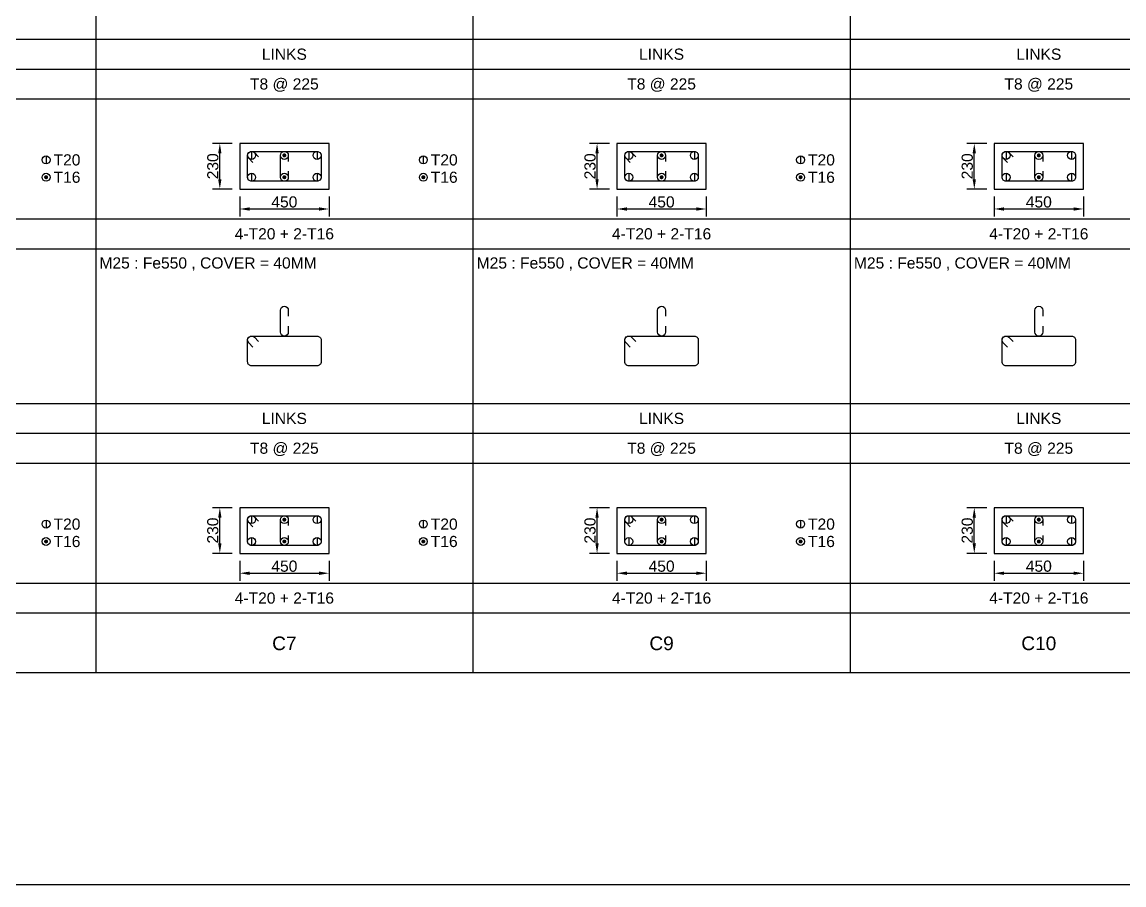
# Model space of a CAD drawing. Header units: inches. Extents: x -816171 to 9366335, y -450961 to 689132.
# Drawn here: x -183303 to -161103, y -22508 to -5119 of the extents above; entities that cross this region are included whole.
import ezdxf
from ezdxf.enums import TextEntityAlignment as Align

# ---------------------------------------------------------------- set-up
doc = ezdxf.new("R2010")
doc.units = ezdxf.units.IN
doc.header["$MEASUREMENT"] = 0
for name, color, linetype in [('Concrete Line', 2, 'Continuous'), ('Dim', 31, 'Continuous'), ('Link', 225, 'Continuous'), ('Reinforcement', 130, 'Continuous'), ('Schedule Border', 60, 'Continuous'), ('Schedule Header', 4, 'Continuous'), ('Schedule Line', 60, 'Continuous'), ('Text', 31, 'Continuous')]:
    doc.layers.add(name, color=color, linetype=linetype)
doc.styles.add('SC-COL1', font='SansSerif')
doc.styles.add('SC-COL2', font='SansSerif')
doc.dimstyles.new('ColumnSch', dxfattribs={"dimtxt": 225, "dimasz": 200, "dimexe": 150, "dimexo": 150, "dimgap": 25, "dimtad": 1, "dimtoh": 1, "dimdec": 4, "dimzin": 0, "dimdsep": 46, "dimtxsty": 'SC-COL2', "dimcen": 0.09, "dimclrd": 8, "dimclre": 8, "dimclrt": 31, "dimadec": 0, "dimazin": 0, "dimtfac": 1, "dimtdec": 0, "dimtix": 1, "dimtofl": 0, "dimtmove": 0, "dimatfit": 3, "dimfxl": 1, "dimtolj": 1, "dimtzin": 0, "dimarcsym": 0})

# ---------------------------------------------------------------- blocks, each defined once
blk = doc.blocks.new('*D286')
at = {"layer": 'DEFPOINTS', "color": 0, "transparency": 16777216}
for p in [(-178918, -15826), (-177118, -15826), (-177118, -16226)]:
    blk.add_point(p, dxfattribs=at)
at = {"layer": 'Dim', "color": 8, "lineweight": -2, "transparency": 16777216}
for p, q in [((-178918, -15976), (-178918, -16376)), ((-177118, -15976), (-177118, -16376)), ((-178718, -16226), (-177318, -16226))]:
    blk.add_line(p, q, dxfattribs=at)
at = {"layer": 'Dim', "color": 8, "transparency": 16777216}
for points in [[(-178718, -16193), (-178718, -16260), (-178918, -16226)], [(-177318, -16193), (-177318, -16260), (-177118, -16226)]]:
    blk.add_solid(points, dxfattribs=at)
at = {"layer": 'Dim', "color": 31, "transparency": 16777216, "insert": (-178018, -16085), "char_height": 225, "attachment_point": 5, "style": 'SC-COL2'}
blk.add_mtext('\\A1;450', dxfattribs=at)
blk = doc.blocks.new('*D287')
at = {"layer": 'DEFPOINTS', "color": 0, "transparency": 16777216}
for p in [(-179318, -14906), (-178918, -14906), (-178918, -15826)]:
    blk.add_point(p, dxfattribs=at)
at = {"layer": 'Dim', "color": 8, "lineweight": -2, "transparency": 16777216}
for p, q in [((-179068, -14906), (-179468, -14906)), ((-179318, -15626), (-179318, -15106)), ((-179068, -15826), (-179468, -15826))]:
    blk.add_line(p, q, dxfattribs=at)
at = {"layer": 'Dim', "color": 8, "transparency": 16777216}
for points in [[(-179352, -15106), (-179285, -15106), (-179318, -14906)], [(-179352, -15626), (-179285, -15626), (-179318, -15826)]]:
    blk.add_solid(points, dxfattribs=at)
at = {"layer": 'Dim', "color": 31, "transparency": 16777216, "insert": (-179459, -15366), "char_height": 225, "attachment_point": 5, "rotation": 90, "style": 'SC-COL2'}
blk.add_mtext('\\A1;230', dxfattribs=at)
blk = doc.blocks.new('*D288')
at = {"layer": 'DEFPOINTS', "color": 0, "transparency": 16777216}
for p in [(-178918, -8486), (-177118, -8486), (-177118, -8886)]:
    blk.add_point(p, dxfattribs=at)
at = {"layer": 'Dim', "color": 8, "lineweight": -2, "transparency": 16777216}
for p, q in [((-178918, -8636), (-178918, -9036)), ((-177118, -8636), (-177118, -9036)), ((-178718, -8886), (-177318, -8886))]:
    blk.add_line(p, q, dxfattribs=at)
at = {"layer": 'Dim', "color": 8, "transparency": 16777216}
for points in [[(-178718, -8853), (-178718, -8920), (-178918, -8886)], [(-177318, -8853), (-177318, -8920), (-177118, -8886)]]:
    blk.add_solid(points, dxfattribs=at)
at = {"layer": 'Dim', "color": 31, "transparency": 16777216, "insert": (-178018, -8745), "char_height": 225, "attachment_point": 5, "style": 'SC-COL2'}
blk.add_mtext('\\A1;450', dxfattribs=at)
blk = doc.blocks.new('*D289')
at = {"layer": 'DEFPOINTS', "color": 0, "transparency": 16777216}
for p in [(-179318, -7566), (-178918, -7566), (-178918, -8486)]:
    blk.add_point(p, dxfattribs=at)
at = {"layer": 'Dim', "color": 8, "lineweight": -2, "transparency": 16777216}
for p, q in [((-179068, -7566), (-179468, -7566)), ((-179318, -8286), (-179318, -7766)), ((-179068, -8486), (-179468, -8486))]:
    blk.add_line(p, q, dxfattribs=at)
at = {"layer": 'Dim', "color": 8, "transparency": 16777216}
for points in [[(-179352, -7766), (-179285, -7766), (-179318, -7566)], [(-179352, -8286), (-179285, -8286), (-179318, -8486)]]:
    blk.add_solid(points, dxfattribs=at)
at = {"layer": 'Dim', "color": 31, "transparency": 16777216, "insert": (-179459, -8026), "char_height": 225, "attachment_point": 5, "rotation": 90, "style": 'SC-COL2'}
blk.add_mtext('\\A1;230', dxfattribs=at)
blk = doc.blocks.new('*D294')
at = {"layer": 'DEFPOINTS', "color": 0, "transparency": 16777216}
for p in [(-171318, -15826), (-169518, -15826), (-169518, -16226)]:
    blk.add_point(p, dxfattribs=at)
at = {"layer": 'Dim', "color": 8, "lineweight": -2, "transparency": 16777216}
for p, q in [((-171318, -15976), (-171318, -16376)), ((-169518, -15976), (-169518, -16376)), ((-171118, -16226), (-169718, -16226))]:
    blk.add_line(p, q, dxfattribs=at)
at = {"layer": 'Dim', "color": 8, "transparency": 16777216}
for points in [[(-171118, -16193), (-171118, -16260), (-171318, -16226)], [(-169718, -16193), (-169718, -16260), (-169518, -16226)]]:
    blk.add_solid(points, dxfattribs=at)
at = {"layer": 'Dim', "color": 31, "transparency": 16777216, "insert": (-170418, -16085), "char_height": 225, "attachment_point": 5, "style": 'SC-COL2'}
blk.add_mtext('\\A1;450', dxfattribs=at)
blk = doc.blocks.new('*D295')
at = {"layer": 'DEFPOINTS', "color": 0, "transparency": 16777216}
for p in [(-171718, -14906), (-171318, -14906), (-171318, -15826)]:
    blk.add_point(p, dxfattribs=at)
at = {"layer": 'Dim', "color": 8, "lineweight": -2, "transparency": 16777216}
for p, q in [((-171468, -14906), (-171868, -14906)), ((-171718, -15626), (-171718, -15106)), ((-171468, -15826), (-171868, -15826))]:
    blk.add_line(p, q, dxfattribs=at)
at = {"layer": 'Dim', "color": 8, "transparency": 16777216}
for points in [[(-171752, -15106), (-171685, -15106), (-171718, -14906)], [(-171752, -15626), (-171685, -15626), (-171718, -15826)]]:
    blk.add_solid(points, dxfattribs=at)
at = {"layer": 'Dim', "color": 31, "transparency": 16777216, "insert": (-171859, -15366), "char_height": 225, "attachment_point": 5, "rotation": 90, "style": 'SC-COL2'}
blk.add_mtext('\\A1;230', dxfattribs=at)
blk = doc.blocks.new('*D296')
at = {"layer": 'DEFPOINTS', "color": 0, "transparency": 16777216}
for p in [(-171318, -8486), (-169518, -8486), (-169518, -8886)]:
    blk.add_point(p, dxfattribs=at)
at = {"layer": 'Dim', "color": 8, "lineweight": -2, "transparency": 16777216}
for p, q in [((-171318, -8636), (-171318, -9036)), ((-169518, -8636), (-169518, -9036)), ((-171118, -8886), (-169718, -8886))]:
    blk.add_line(p, q, dxfattribs=at)
at = {"layer": 'Dim', "color": 8, "transparency": 16777216}
for points in [[(-171118, -8853), (-171118, -8920), (-171318, -8886)], [(-169718, -8853), (-169718, -8920), (-169518, -8886)]]:
    blk.add_solid(points, dxfattribs=at)
at = {"layer": 'Dim', "color": 31, "transparency": 16777216, "insert": (-170418, -8745), "char_height": 225, "attachment_point": 5, "style": 'SC-COL2'}
blk.add_mtext('\\A1;450', dxfattribs=at)
blk = doc.blocks.new('*D297')
at = {"layer": 'DEFPOINTS', "color": 0, "transparency": 16777216}
for p in [(-171718, -7566), (-171318, -7566), (-171318, -8486)]:
    blk.add_point(p, dxfattribs=at)
at = {"layer": 'Dim', "color": 8, "lineweight": -2, "transparency": 16777216}
for p, q in [((-171468, -7566), (-171868, -7566)), ((-171718, -8286), (-171718, -7766)), ((-171468, -8486), (-171868, -8486))]:
    blk.add_line(p, q, dxfattribs=at)
at = {"layer": 'Dim', "color": 8, "transparency": 16777216}
for points in [[(-171752, -7766), (-171685, -7766), (-171718, -7566)], [(-171752, -8286), (-171685, -8286), (-171718, -8486)]]:
    blk.add_solid(points, dxfattribs=at)
at = {"layer": 'Dim', "color": 31, "transparency": 16777216, "insert": (-171859, -8026), "char_height": 225, "attachment_point": 5, "rotation": 90, "style": 'SC-COL2'}
blk.add_mtext('\\A1;230', dxfattribs=at)
blk = doc.blocks.new('*D216')
at = {"layer": 'DEFPOINTS', "color": 0, "transparency": 16777216}
for p in [(-163718, -15826), (-161918, -15826), (-161918, -16226)]:
    blk.add_point(p, dxfattribs=at)
at = {"layer": 'Dim', "color": 8, "lineweight": -2, "transparency": 16777216}
for p, q in [((-163718, -15976), (-163718, -16376)), ((-161918, -15976), (-161918, -16376)), ((-163518, -16226), (-162118, -16226))]:
    blk.add_line(p, q, dxfattribs=at)
at = {"layer": 'Dim', "color": 8, "transparency": 16777216}
for points in [[(-163518, -16193), (-163518, -16260), (-163718, -16226)], [(-162118, -16193), (-162118, -16260), (-161918, -16226)]]:
    blk.add_solid(points, dxfattribs=at)
at = {"layer": 'Dim', "color": 31, "transparency": 16777216, "insert": (-162818, -16085), "char_height": 225, "attachment_point": 5, "style": 'SC-COL2'}
blk.add_mtext('\\A1;450', dxfattribs=at)
blk = doc.blocks.new('*D217')
at = {"layer": 'DEFPOINTS', "color": 0, "transparency": 16777216}
for p in [(-164118, -14906), (-163718, -14906), (-163718, -15826)]:
    blk.add_point(p, dxfattribs=at)
at = {"layer": 'Dim', "color": 8, "lineweight": -2, "transparency": 16777216}
for p, q in [((-163868, -14906), (-164268, -14906)), ((-164118, -15626), (-164118, -15106)), ((-163868, -15826), (-164268, -15826))]:
    blk.add_line(p, q, dxfattribs=at)
at = {"layer": 'Dim', "color": 8, "transparency": 16777216}
for points in [[(-164152, -15106), (-164085, -15106), (-164118, -14906)], [(-164152, -15626), (-164085, -15626), (-164118, -15826)]]:
    blk.add_solid(points, dxfattribs=at)
at = {"layer": 'Dim', "color": 31, "transparency": 16777216, "insert": (-164259, -15366), "char_height": 225, "attachment_point": 5, "rotation": 90, "style": 'SC-COL2'}
blk.add_mtext('\\A1;230', dxfattribs=at)
blk = doc.blocks.new('*D218')
at = {"layer": 'DEFPOINTS', "color": 0, "transparency": 16777216}
for p in [(-163718, -8486), (-161918, -8486), (-161918, -8886)]:
    blk.add_point(p, dxfattribs=at)
at = {"layer": 'Dim', "color": 8, "lineweight": -2, "transparency": 16777216}
for p, q in [((-163718, -8636), (-163718, -9036)), ((-161918, -8636), (-161918, -9036)), ((-163518, -8886), (-162118, -8886))]:
    blk.add_line(p, q, dxfattribs=at)
at = {"layer": 'Dim', "color": 8, "transparency": 16777216}
for points in [[(-163518, -8853), (-163518, -8920), (-163718, -8886)], [(-162118, -8853), (-162118, -8920), (-161918, -8886)]]:
    blk.add_solid(points, dxfattribs=at)
at = {"layer": 'Dim', "color": 31, "transparency": 16777216, "insert": (-162818, -8745), "char_height": 225, "attachment_point": 5, "style": 'SC-COL2'}
blk.add_mtext('\\A1;450', dxfattribs=at)
blk = doc.blocks.new('*D219')
at = {"layer": 'DEFPOINTS', "color": 0, "transparency": 16777216}
for p in [(-164118, -7566), (-163718, -7566), (-163718, -8486)]:
    blk.add_point(p, dxfattribs=at)
at = {"layer": 'Dim', "color": 8, "lineweight": -2, "transparency": 16777216}
for p, q in [((-163868, -7566), (-164268, -7566)), ((-164118, -8286), (-164118, -7766)), ((-163868, -8486), (-164268, -8486))]:
    blk.add_line(p, q, dxfattribs=at)
at = {"layer": 'Dim', "color": 8, "transparency": 16777216}
for points in [[(-164152, -7766), (-164085, -7766), (-164118, -7566)], [(-164152, -8286), (-164085, -8286), (-164118, -8486)]]:
    blk.add_solid(points, dxfattribs=at)
at = {"layer": 'Dim', "color": 31, "transparency": 16777216, "insert": (-164259, -8026), "char_height": 225, "attachment_point": 5, "rotation": 90, "style": 'SC-COL2'}
blk.add_mtext('\\A1;230', dxfattribs=at)

msp = doc.modelspace()

# ---------------------------------------------------------------- linework, layer by layer
msp.add_line((-181417.4681, -22507.8199), (-266927.7018, -22507.8199))
msp.add_lwpolyline([(-95907.23439, -22507.8199), (-181417.4681, -22507.8199)])
at = {"layer": 'Concrete Line'}
for points in [[(-177118.25711, -7566.22543), (-178918.25711, -7566.22543)], [(-178918.25711, -7566.22543), (-178918.25711, -8486.22543)], [(-177118.25711, -8486.22543), (-177118.25711, -7566.22543)], [(-169518.25711, -7566.22543), (-171318.25711, -7566.22543)], [(-171318.25711, -7566.22543), (-171318.25711, -8486.22543)], [(-169518.25711, -8486.22543), (-169518.25711, -7566.22543)], [(-161918.25711, -7566.22543), (-163718.25711, -7566.22543)], [(-163718.25711, -7566.22543), (-163718.25711, -8486.22543)], [(-161918.25711, -8486.22543), (-161918.25711, -7566.22543)], [(-178918.25711, -8486.22543), (-177118.25711, -8486.22543)], [(-171318.25711, -8486.22543), (-169518.25711, -8486.22543)], [(-163718.25711, -8486.22543), (-161918.25711, -8486.22543)], [(-177118.25711, -14906.22543), (-178918.25711, -14906.22543)], [(-178918.25711, -14906.22543), (-178918.25711, -15826.22543)], [(-177118.25711, -15826.22543), (-177118.25711, -14906.22543)], [(-169518.25711, -14906.22543), (-171318.25711, -14906.22543)], [(-171318.25711, -14906.22543), (-171318.25711, -15826.22543)], [(-169518.25711, -15826.22543), (-169518.25711, -14906.22543)], [(-161918.25711, -14906.22543), (-163718.25711, -14906.22543)], [(-163718.25711, -14906.22543), (-163718.25711, -15826.22543)], [(-161918.25711, -15826.22543), (-161918.25711, -14906.22543)], [(-178918.25711, -15826.22543), (-177118.25711, -15826.22543)], [(-171318.25711, -15826.22543), (-169518.25711, -15826.22543)], [(-163718.25711, -15826.22543), (-161918.25711, -15826.22543)]]:
    msp.add_lwpolyline(points, dxfattribs=at)
at = {"layer": 'Link'}
for points in [[(-178649.97309, -7947.64684), (-178734.82575, -7862.79387, -0.6681779738), (-178678.25711, -7726.22543), (-177358.25711, -7726.22543, -0.4142135624), (-177278.25711, -7806.22543), (-177278.25711, -8246.22543, -0.4142135624), (-177358.25711, -8326.22543), (-178678.25711, -8326.22543, -0.4142135624), (-178758.25711, -8246.22543), (-178758.25711, -7806.22543, -0.6681793021), (-178621.68846, -7749.65699), (-178536.8358, -7834.50996)], [(-177938.25711, -8126.22543), (-177938.25711, -8246.22543, -1), (-178098.25711, -8246.22543), (-178098.25711, -7806.22543, -1), (-177938.25711, -7806.22543), (-177938.25711, -7926.22543)], [(-171049.97309, -7947.64684), (-171134.82575, -7862.79387, -0.6681779738), (-171078.25711, -7726.22543), (-169758.25711, -7726.22543, -0.4142135624), (-169678.25711, -7806.22543), (-169678.25711, -8246.22543, -0.4142135624), (-169758.25711, -8326.22543), (-171078.25711, -8326.22543, -0.4142135624), (-171158.25711, -8246.22543), (-171158.25711, -7806.22543, -0.6681793021), (-171021.68846, -7749.65699), (-170936.8358, -7834.50996)], [(-170338.25711, -8126.22543), (-170338.25711, -8246.22543, -1), (-170498.25711, -8246.22543), (-170498.25711, -7806.22543, -1), (-170338.25711, -7806.22543), (-170338.25711, -7926.22543)], [(-163449.97309, -7947.64684), (-163534.82575, -7862.79387, -0.6681779738), (-163478.25711, -7726.22543), (-162158.25711, -7726.22543, -0.4142135624), (-162078.25711, -7806.22543), (-162078.25711, -8246.22543, -0.4142135624), (-162158.25711, -8326.22543), (-163478.25711, -8326.22543, -0.4142135624), (-163558.25711, -8246.22543), (-163558.25711, -7806.22543, -0.6681793021), (-163421.68846, -7749.65699), (-163336.8358, -7834.50996)], [(-162738.25711, -8126.22543), (-162738.25711, -8246.22543, -1), (-162898.25711, -8246.22543), (-162898.25711, -7806.22543, -1), (-162738.25711, -7806.22543), (-162738.25711, -7926.22543)], [(-177938.25711, -11246.22543), (-177938.25711, -11366.22543, -1), (-178098.25711, -11366.22543), (-178098.25711, -10926.22543, -1), (-177938.25711, -10926.22543), (-177938.25711, -11046.22543)], [(-170338.25711, -11246.22543), (-170338.25711, -11366.22543, -1), (-170498.25711, -11366.22543), (-170498.25711, -10926.22543, -1), (-170338.25711, -10926.22543), (-170338.25711, -11046.22543)], [(-162738.25711, -11246.22543), (-162738.25711, -11366.22543, -1), (-162898.25711, -11366.22543), (-162898.25711, -10926.22543, -1), (-162738.25711, -10926.22543), (-162738.25711, -11046.22543)], [(-178649.97309, -11667.64684), (-178734.82575, -11582.79387, -0.6681779738), (-178678.25711, -11446.22543), (-177358.25711, -11446.22543, -0.4142135624), (-177278.25711, -11526.22543), (-177278.25711, -11966.22543, -0.4142135624), (-177358.25711, -12046.22543), (-178678.25711, -12046.22543, -0.4142135624), (-178758.25711, -11966.22543), (-178758.25711, -11526.22543, -0.6681793021), (-178621.68846, -11469.65699), (-178536.8358, -11554.50996)], [(-171049.97309, -11667.64684), (-171134.82575, -11582.79387, -0.6681779738), (-171078.25711, -11446.22543), (-169758.25711, -11446.22543, -0.4142135624), (-169678.25711, -11526.22543), (-169678.25711, -11966.22543, -0.4142135624), (-169758.25711, -12046.22543), (-171078.25711, -12046.22543, -0.4142135624), (-171158.25711, -11966.22543), (-171158.25711, -11526.22543, -0.6681793021), (-171021.68846, -11469.65699), (-170936.8358, -11554.50996)], [(-163449.97309, -11667.64684), (-163534.82575, -11582.79387, -0.6681779738), (-163478.25711, -11446.22543), (-162158.25711, -11446.22543, -0.4142135624), (-162078.25711, -11526.22543), (-162078.25711, -11966.22543, -0.4142135624), (-162158.25711, -12046.22543), (-163478.25711, -12046.22543, -0.4142135624), (-163558.25711, -11966.22543), (-163558.25711, -11526.22543, -0.6681793021), (-163421.68846, -11469.65699), (-163336.8358, -11554.50996)], [(-178649.97309, -15287.64684), (-178734.82575, -15202.79387, -0.6681779738), (-178678.25711, -15066.22543), (-177358.25711, -15066.22543, -0.4142135624), (-177278.25711, -15146.22543), (-177278.25711, -15586.22543, -0.4142135624), (-177358.25711, -15666.22543), (-178678.25711, -15666.22543, -0.4142135624), (-178758.25711, -15586.22543), (-178758.25711, -15146.22543, -0.6681793021), (-178621.68846, -15089.65699), (-178536.8358, -15174.50996)], [(-177938.25711, -15466.22543), (-177938.25711, -15586.22543, -1), (-178098.25711, -15586.22543), (-178098.25711, -15146.22543, -1), (-177938.25711, -15146.22543), (-177938.25711, -15266.22543)], [(-171049.97309, -15287.64684), (-171134.82575, -15202.79387, -0.6681779738), (-171078.25711, -15066.22543), (-169758.25711, -15066.22543, -0.4142135624), (-169678.25711, -15146.22543), (-169678.25711, -15586.22543, -0.4142135624), (-169758.25711, -15666.22543), (-171078.25711, -15666.22543, -0.4142135624), (-171158.25711, -15586.22543), (-171158.25711, -15146.22543, -0.6681793021), (-171021.68846, -15089.65699), (-170936.8358, -15174.50996)], [(-170338.25711, -15466.22543), (-170338.25711, -15586.22543, -1), (-170498.25711, -15586.22543), (-170498.25711, -15146.22543, -1), (-170338.25711, -15146.22543), (-170338.25711, -15266.22543)], [(-163449.97309, -15287.64684), (-163534.82575, -15202.79387, -0.6681779738), (-163478.25711, -15066.22543), (-162158.25711, -15066.22543, -0.4142135624), (-162078.25711, -15146.22543), (-162078.25711, -15586.22543, -0.4142135624), (-162158.25711, -15666.22543), (-163478.25711, -15666.22543, -0.4142135624), (-163558.25711, -15586.22543), (-163558.25711, -15146.22543, -0.6681793021), (-163421.68846, -15089.65699), (-163336.8358, -15174.50996)], [(-162738.25711, -15466.22543), (-162738.25711, -15586.22543, -1), (-162898.25711, -15586.22543), (-162898.25711, -15146.22543, -1), (-162738.25711, -15146.22543), (-162738.25711, -15266.22543)]]:
    msp.add_lwpolyline(points, format="xyb", dxfattribs=at)
at = {"layer": 'Reinforcement', "color": 130}
for points in [[(-178678.25711, -7726.22543), (-178678.25711, -7886.22543)], [(-177358.25711, -7726.22543), (-177358.25711, -7886.22543)], [(-171078.25711, -7726.22543), (-171078.25711, -7886.22543)], [(-169758.25711, -7726.22543), (-169758.25711, -7886.22543)], [(-163478.25711, -7726.22543), (-163478.25711, -7886.22543)], [(-162158.25711, -7726.22543), (-162158.25711, -7886.22543)], [(-182818.25711, -7816.22543), (-182818.25711, -7976.22543)], [(-175218.25711, -7816.22543), (-175218.25711, -7976.22543)], [(-167618.25711, -7816.22543), (-167618.25711, -7976.22543)], [(-178678.25711, -8166.22543), (-178678.25711, -8326.22543)], [(-177358.25711, -8166.22543), (-177358.25711, -8326.22543)], [(-171078.25711, -8166.22543), (-171078.25711, -8326.22543)], [(-169758.25711, -8166.22543), (-169758.25711, -8326.22543)], [(-163478.25711, -8166.22543), (-163478.25711, -8326.22543)], [(-162158.25711, -8166.22543), (-162158.25711, -8326.22543)], [(-178678.25711, -15066.22543), (-178678.25711, -15226.22543)], [(-177358.25711, -15066.22543), (-177358.25711, -15226.22543)], [(-171078.25711, -15066.22543), (-171078.25711, -15226.22543)], [(-169758.25711, -15066.22543), (-169758.25711, -15226.22543)], [(-163478.25711, -15066.22543), (-163478.25711, -15226.22543)], [(-162158.25711, -15066.22543), (-162158.25711, -15226.22543)], [(-182818.25711, -15156.22543), (-182818.25711, -15316.22543)], [(-175218.25711, -15156.22543), (-175218.25711, -15316.22543)], [(-167618.25711, -15156.22543), (-167618.25711, -15316.22543)], [(-178678.25711, -15506.22543), (-178678.25711, -15666.22543)], [(-177358.25711, -15506.22543), (-177358.25711, -15666.22543)], [(-171078.25711, -15506.22543), (-171078.25711, -15666.22543)], [(-169758.25711, -15506.22543), (-169758.25711, -15666.22543)], [(-163478.25711, -15506.22543), (-163478.25711, -15666.22543)], [(-162158.25711, -15506.22543), (-162158.25711, -15666.22543)]]:
    msp.add_lwpolyline(points, dxfattribs=at)
at = {"layer": 'Reinforcement', "color": 130, "const_width": 40}
for points in [[(-178038.25711, -7806.22543, 1), (-177998.25711, -7806.22543, 1)], [(-170438.25711, -7806.22543, 1), (-170398.25711, -7806.22543, 1)], [(-162838.25711, -7806.22543, 1), (-162798.25711, -7806.22543, 1)], [(-182838.25711, -8246.22543, 1), (-182798.25711, -8246.22543, 1)], [(-178038.25711, -8246.22543, 1), (-177998.25711, -8246.22543, 1)], [(-175238.25711, -8246.22543, 1), (-175198.25711, -8246.22543, 1)], [(-170438.25711, -8246.22543, 1), (-170398.25711, -8246.22543, 1)], [(-167638.25711, -8246.22543, 1), (-167598.25711, -8246.22543, 1)], [(-162838.25711, -8246.22543, 1), (-162798.25711, -8246.22543, 1)], [(-178038.25711, -15146.22543, 1), (-177998.25711, -15146.22543, 1)], [(-170438.25711, -15146.22543, 1), (-170398.25711, -15146.22543, 1)], [(-162838.25711, -15146.22543, 1), (-162798.25711, -15146.22543, 1)], [(-182838.25711, -15586.22543, 1), (-182798.25711, -15586.22543, 1)], [(-178038.25711, -15586.22543, 1), (-177998.25711, -15586.22543, 1)], [(-175238.25711, -15586.22543, 1), (-175198.25711, -15586.22543, 1)], [(-170438.25711, -15586.22543, 1), (-170398.25711, -15586.22543, 1)], [(-167638.25711, -15586.22543, 1), (-167598.25711, -15586.22543, 1)], [(-162838.25711, -15586.22543, 1), (-162798.25711, -15586.22543, 1)]]:
    msp.add_lwpolyline(points, format="xyb", close=True, dxfattribs=at)
at = {"layer": 'Reinforcement', "color": 130}
for centre in [(-178678.25711, -7806.22543), (-178018.25711, -7806.22543), (-177358.25711, -7806.22543), (-171078.25711, -7806.22543), (-170418.25711, -7806.22543), (-169758.25711, -7806.22543), (-163478.25711, -7806.22543), (-162818.25711, -7806.22543), (-162158.25711, -7806.22543), (-182818.25711, -7896.22543), (-175218.25711, -7896.22543), (-167618.25711, -7896.22543), (-182818.25711, -8246.22543), (-178678.25711, -8246.22543), (-178018.25711, -8246.22543), (-177358.25711, -8246.22543), (-175218.25711, -8246.22543), (-171078.25711, -8246.22543), (-170418.25711, -8246.22543), (-169758.25711, -8246.22543), (-167618.25711, -8246.22543), (-163478.25711, -8246.22543), (-162818.25711, -8246.22543), (-162158.25711, -8246.22543), (-178678.25711, -15146.22543), (-178018.25711, -15146.22543), (-177358.25711, -15146.22543), (-171078.25711, -15146.22543), (-170418.25711, -15146.22543), (-169758.25711, -15146.22543), (-163478.25711, -15146.22543), (-162818.25711, -15146.22543), (-162158.25711, -15146.22543), (-182818.25711, -15236.22543), (-175218.25711, -15236.22543), (-167618.25711, -15236.22543), (-182818.25711, -15586.22543), (-178678.25711, -15586.22543), (-178018.25711, -15586.22543), (-177358.25711, -15586.22543), (-175218.25711, -15586.22543), (-171078.25711, -15586.22543), (-170418.25711, -15586.22543), (-169758.25711, -15586.22543), (-167618.25711, -15586.22543), (-163478.25711, -15586.22543), (-162818.25711, -15586.22543), (-162158.25711, -15586.22543)]:
    msp.add_circle(centre, 80, dxfattribs=at)
at = {"layer": 'Schedule Border'}
for p, q in [((-233418.25711, -9686.22543), (-151418.25711, -9686.22543)), ((-233418.25711, -17026.22543), (-151418.25711, -17026.22543)), ((-233418.25711, -18226.22543), (-151418.25711, -18226.22543)), ((-233418.25711, -18226.22543), (-151418.25711, -18226.22543))]:
    msp.add_line(p, q, dxfattribs=at)
at = {"layer": 'Schedule Line'}
for p, q in [((-181818.25711, 27013.77457), (-181818.25711, -18226.22543)), ((-174218.25711, 27013.77457), (-174218.25711, -18226.22543)), ((-166618.25711, 27013.77457), (-166618.25711, -18226.22543)), ((-227418.25711, -5466.22543), (-151418.25711, -5466.22543)), ((-227418.25711, -6066.22543), (-151418.25711, -6066.22543)), ((-227418.25711, -6666.22543), (-151418.25711, -6666.22543)), ((-227418.25711, -9086.22543), (-151418.25711, -9086.22543)), ((-227418.25711, -12806.22543), (-151418.25711, -12806.22543)), ((-227418.25711, -13406.22543), (-151418.25711, -13406.22543)), ((-227418.25711, -14006.22543), (-151418.25711, -14006.22543)), ((-227418.25711, -16426.22543), (-151418.25711, -16426.22543))]:
    msp.add_line(p, q, dxfattribs=at)

# ---------------------------------------------------------------- texts
at = {"layer": 'Schedule Header', "char_height": 275, "attachment_point": 2, "style": 'SC-COL2'}
for s, insert in [('C7', (-178018.25711, -17501.22543)), ('C9', (-170418.25711, -17501.22543)), ('C10', (-162818.25711, -17501.22543))]:
    msp.add_mtext(s, dxfattribs=dict(at, insert=insert))
at = {"layer": 'Text', "style": 'SC-COL1'}
for s, p in [('LINKS', (-178018.25711, -5766.22543)), ('LINKS', (-170418.25711, -5766.22543)), ('LINKS', (-162818.25711, -5766.22543)), ('T8 @ 225', (-178018.25711, -6366.22543)), ('T8 @ 225', (-170418.25711, -6366.22543)), ('T8 @ 225', (-162818.25711, -6366.22543)), ('4-T20 + 2-T16', (-178018.25711, -9386.22543)), ('4-T20 + 2-T16', (-170418.25711, -9386.22543)), ('4-T20 + 2-T16', (-162818.25711, -9386.22543)), ('LINKS', (-178018.25711, -13106.22543)), ('LINKS', (-170418.25711, -13106.22543)), ('LINKS', (-162818.25711, -13106.22543)), ('T8 @ 225', (-178018.25711, -13706.22543)), ('T8 @ 225', (-170418.25711, -13706.22543)), ('T8 @ 225', (-162818.25711, -13706.22543)), ('4-T20 + 2-T16', (-178018.25711, -16726.22543)), ('4-T20 + 2-T16', (-170418.25711, -16726.22543)), ('4-T20 + 2-T16', (-162818.25711, -16726.22543))]:
    msp.add_text(s, height=225, dxfattribs=at).set_placement(p, align=Align.MIDDLE_CENTER)
for s, p in [('T20', (-182668.25711, -7896.22543)), ('T20', (-175068.25711, -7896.22543)), ('T20', (-167468.25711, -7896.22543)), ('T16', (-182668.25711, -8246.22543)), ('T16', (-175068.25711, -8246.22543)), ('T16', (-167468.25711, -8246.22543)), ('T20', (-182668.25711, -15236.22543)), ('T20', (-175068.25711, -15236.22543)), ('T20', (-167468.25711, -15236.22543)), ('T16', (-182668.25711, -15586.22543)), ('T16', (-175068.25711, -15586.22543)), ('T16', (-167468.25711, -15586.22543))]:
    msp.add_text(s, height=225, dxfattribs=at).set_placement(p, align=Align.MIDDLE_LEFT)
for p in [(-181743.25711, -10086.22543), (-174143.25711, -10086.22543), (-166543.25711, -10086.22543)]:
    msp.add_text('M25 : Fe550 , COVER = 40MM', height=225, dxfattribs=at).set_placement(p)

# ---------------------------------------------------------------- dimensions: what is measured, and where the dimension line sits
at = {"layer": 'Dim'}
for p1, p2, distance, text, picture, middle in [((-178918.25711, -8486.22543), (-178918.25711, -7566.22543), 400, '230', '*D289', (-179459.30649, -8026.22543)), ((-171318.25711, -8486.22543), (-171318.25711, -7566.22543), 400, '230', '*D297', (-171859.30649, -8026.22543)), ((-163718.25711, -8486.22543), (-163718.25711, -7566.22543), 400, '230', '*D219', (-164259.30649, -8026.22543)), ((-178918.25711, -8486.22543), (-177118.25711, -8486.22543), -400, '450', '*D288', (-178018.25711, -8745.33037)), ((-171318.25711, -8486.22543), (-169518.25711, -8486.22543), -400, '450', '*D296', (-170418.25711, -8745.33037)), ((-163718.25711, -8486.22543), (-161918.25711, -8486.22543), -400, '450', '*D218', (-162818.25711, -8745.33037)), ((-178918.25711, -15826.22543), (-178918.25711, -14906.22543), 400, '230', '*D287', (-179459.30649, -15366.22543)), ((-171318.25711, -15826.22543), (-171318.25711, -14906.22543), 400, '230', '*D295', (-171859.30649, -15366.22543)), ((-163718.25711, -15826.22543), (-163718.25711, -14906.22543), 400, '230', '*D217', (-164259.30649, -15366.22543)), ((-178918.25711, -15826.22543), (-177118.25711, -15826.22543), -400, '450', '*D286', (-178018.25711, -16085.33037)), ((-171318.25711, -15826.22543), (-169518.25711, -15826.22543), -400, '450', '*D294', (-170418.25711, -16085.33037)), ((-163718.25711, -15826.22543), (-161918.25711, -15826.22543), -400, '450', '*D216', (-162818.25711, -16085.33037))]:
    dim = msp.add_aligned_dim(p1=p1, p2=p2, distance=distance, text=text, dimstyle='ColumnSch', override={"dimtofl": 1}, dxfattribs=at)
    dim.commit()
    dim.dimension.update_dxf_attribs({"geometry": picture, "text_midpoint": middle})

doc.saveas('drawing.dxf')
